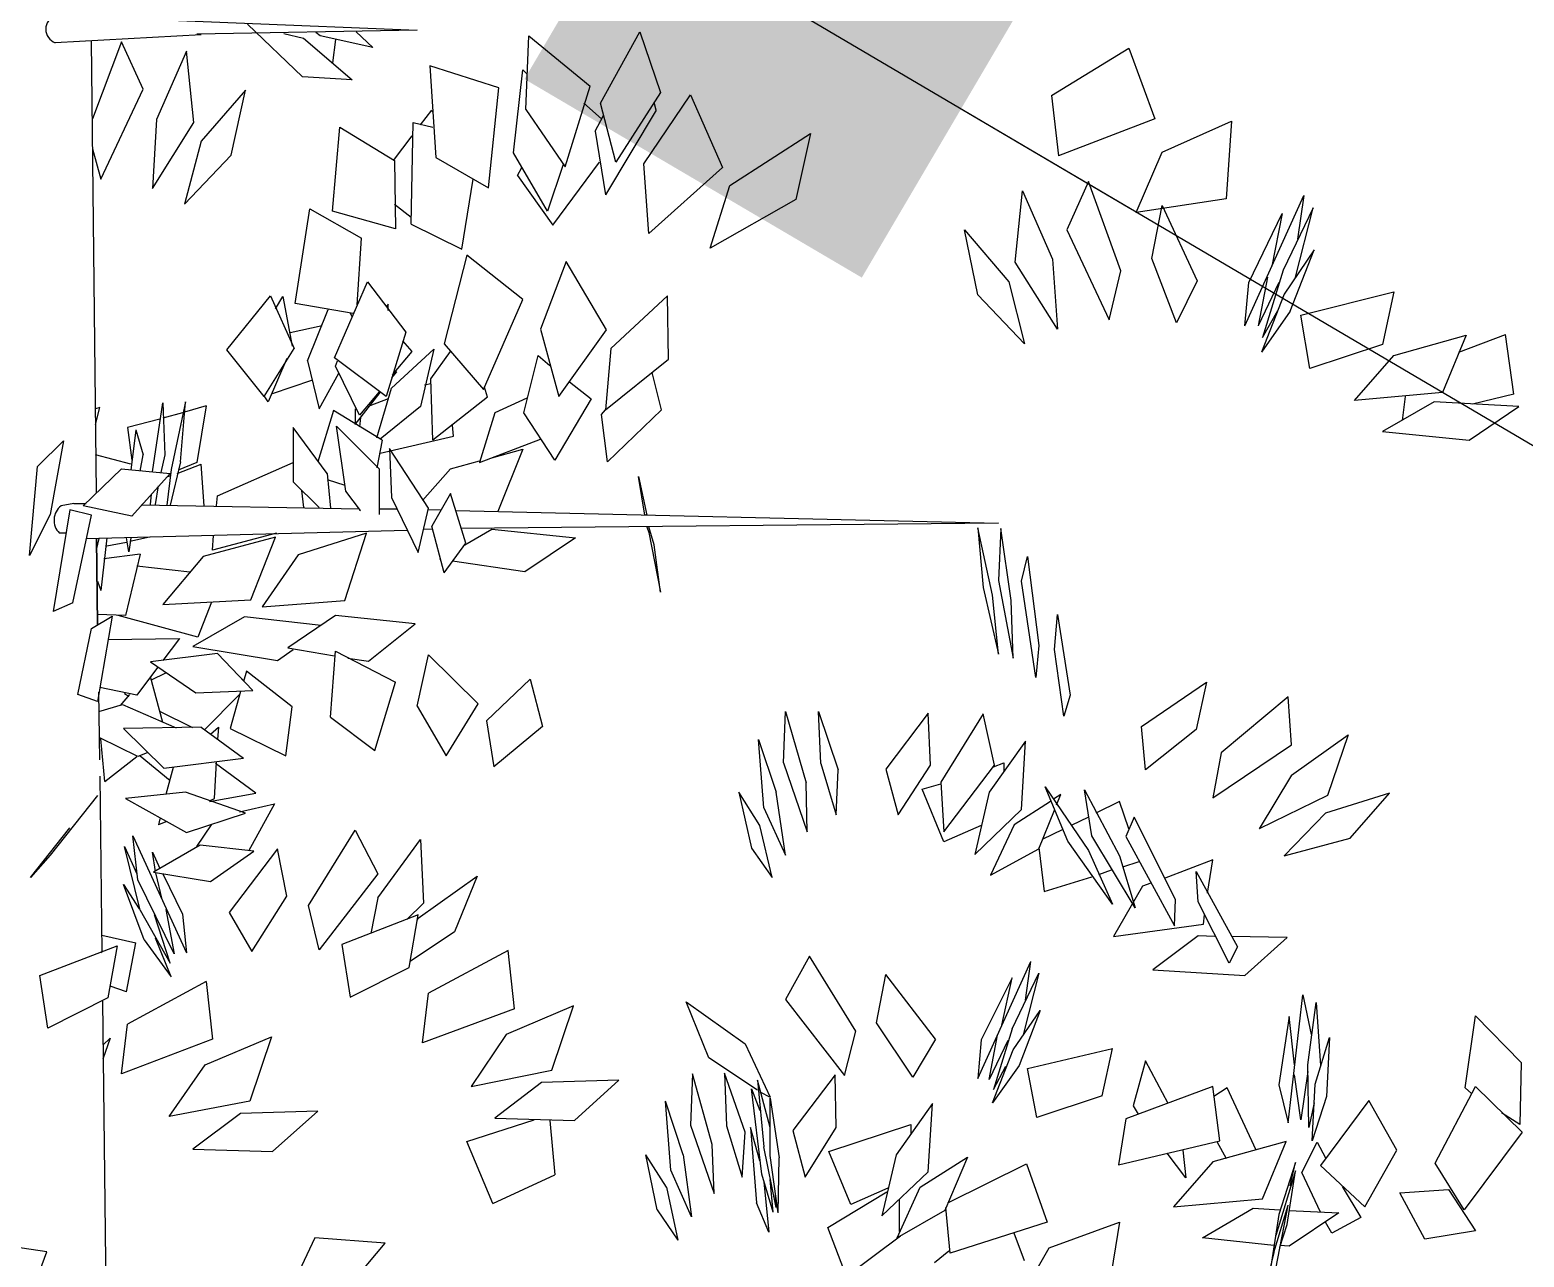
# Model space of a CAD drawing. Header units: millimetres. Extents: x 563079 to 571925, y 2063830 to 2067381.
# Drawn here: x 570873.05 to 570879.92, y 2066587.7 to 2066593.35 of the extents above; entities that cross this region are included whole.
import ezdxf

# ---------------------------------------------------------------- set-up
doc = ezdxf.new("R2010")
doc.units = ezdxf.units.MM
doc.header["$MEASUREMENT"] = 0
doc.layers.add('MC', color=7, linetype='Continuous')
doc.layers.add('SO', color=48, linetype='Continuous')
doc.styles.add('TIEUDE', font='', dxfattribs={"width": 0.8})
doc.styles.get('TIEUDE').set_extended_font_data('.VnAvantH')
doc.dimstyles.new('DIM3', dxfattribs={"dimscale": 1.2, "dimtxt": 1.2, "dimasz": 0.4, "dimexe": 0, "dimexo": 0, "dimgap": 0.3, "dimtad": 1, "dimzin": 0, "dimdsep": 46, "dimtxsty": 'TIEUDE', "dimblk1": 'BOXFILLED', "dimblk2": 'BOXFILLED', "dimsah": 1, "dimcen": 0.09, "dimdle": 0.8, "dimclrd": 9, "dimclre": 9, "dimclrt": 7, "dimadec": 1, "dimazin": 0, "dimtfac": 1, "dimtmove": 2, "dimatfit": 3, "dimldrblk": 'BOXFILLED', "dimfxl": 1, "dimtolj": 1, "dimtzin": 0, "dimarcsym": 0})

# ---------------------------------------------------------------- blocks, each defined once
blk = doc.blocks.new('fasfsfsdf')
at = {"color": 99, "linetype": 'ByBlock'}
for p, q in [((596094.3398, 2065627.3791), (596096.0048, 2065627.3113)), ((596095.0106, 2065627.2899), (596094.3398, 2065627.2543)), ((596096.0048, 2065627.3113), (596094.9915, 2065627.2935)), ((596095.4768, 2065627.0973), (596095.2246, 2065627.3399)), ((596095.3911, 2065627.2971), (596095.4815, 2065627.2757)), ((596095.4815, 2065627.2757), (596095.7051, 2065627.083)), ((596095.5576, 2065627.2864), (596095.5386, 2065627.3006)), ((596095.8003, 2065627.2328), (596095.5576, 2065627.2864)), ((596095.7241, 2065627.3042), (596095.8003, 2065627.2328)), ((596096.5043, 2065626.9474), (596096.5186, 2065627.2864)), ((596096.5186, 2065627.2864), (596096.7993, 2065627.0545)), ((596096.8468, 2065626.976), (596097.0276, 2065627.3042)), ((596097.0276, 2065627.3042), (596097.1227, 2065627.0259)), ((596094.5301, 2065625.1849), (596094.5063, 2065627.2614)), ((596094.6443, 2065627.2578), (596094.5111, 2065626.9046)), ((596094.7442, 2065627.0402), (596094.6443, 2065627.2578)), ((596094.944, 2065627.215), (596094.806, 2065626.901)), ((596094.9773, 2065626.8868), (596094.944, 2065627.215)), ((596095.629, 2065627.2685), (596095.6147, 2065627.1615)), ((596098.9209, 2065627.0116), (596099.2777, 2065627.2293)), ((596099.2777, 2065627.2293), (596099.3966, 2065626.9046)), ((596095.6147, 2065627.1615), (596095.61, 2065627.1615)), ((596096.3806, 2065627.0473), (596096.0619, 2065627.1472)), ((596096.0619, 2065627.1472), (596096.0904, 2065626.7262)), ((596095.7051, 2065627.083), (596095.4768, 2065627.0973)), ((596096.4472, 2065626.7476), (596096.49, 2065627.1294)), ((596096.49, 2065627.1294), (596096.5091, 2065627.1115)), ((596094.5491, 2065626.6263), (596094.7442, 2065627.0402)), ((596095.2151, 2065627.0366), (596095.0106, 2065626.8011)), ((596095.1485, 2065626.7369), (596095.2151, 2065627.0366)), ((596096.3331, 2065626.5871), (596096.3806, 2065627.0473)), ((596096.6851, 2065626.6834), (596096.7993, 2065627.0545)), ((596097.1227, 2065627.0259), (596096.9182, 2065626.7048)), ((596097.0466, 2065626.6977), (596097.2607, 2065627.0152)), ((596097.2607, 2065627.0152), (596097.4082, 2065626.6798)), ((596098.9209, 2065627.0116), (596098.9542, 2065626.7334)), ((596096.0191, 2065626.8761), (596096.0714, 2065626.9439)), ((596096.0714, 2065626.9439), (596096.0762, 2065626.9331)), ((596096.5043, 2065626.9474), (596096.6851, 2065626.6834)), ((596096.7707, 2065626.976), (596096.8516, 2065626.9046)), ((596096.9182, 2065626.7048), (596096.8468, 2065626.976)), ((596097.1037, 2065626.9439), (596096.8706, 2065626.555)), ((596097.1037, 2065626.9439), (596097.0942, 2065626.9795)), ((596094.806, 2065626.901), (596094.787, 2065626.5835)), ((596094.787, 2065626.5835), (596094.9773, 2065626.8868)), ((596095.6147, 2065626.48), (596095.648, 2065626.8654)), ((596095.648, 2065626.8654), (596095.9002, 2065626.7119)), ((596095.9763, 2065626.4194), (596095.9858, 2065626.8868)), ((596095.9858, 2065626.8868), (596096.0762, 2065626.8654)), ((596096.823, 2065626.8475), (596096.8611, 2065626.9189)), ((596099.3966, 2065626.9046), (596098.9542, 2065626.7334)), ((596099.4299, 2065626.7512), (596099.7487, 2065626.8939)), ((596099.7487, 2065626.8939), (596099.7249, 2065626.5371)), ((596095.0106, 2065626.8011), (596094.9345, 2065626.5121)), ((596095.8954, 2065626.7119), (596095.981, 2065626.8261)), ((596096.823, 2065626.8475), (596096.8706, 2065626.555)), ((596097.4415, 2065626.5978), (596097.8125, 2065626.8368)), ((596097.8125, 2065626.8368), (596097.7459, 2065626.5336)), ((596094.5111, 2065626.7655), (596094.5491, 2065626.6263)), ((596094.9345, 2065626.5121), (596095.1485, 2065626.7369)), ((596096.0904, 2065626.7262), (596096.3331, 2065626.5871)), ((596096.6042, 2065626.48), (596096.4472, 2065626.7476)), ((596099.311, 2065626.4729), (596099.4299, 2065626.7512)), ((596095.9002, 2065626.7119), (596095.9049, 2065626.398)), ((596096.4663, 2065626.6442), (596096.4853, 2065626.6798)), ((596096.6756, 2065626.6941), (596096.6042, 2065626.48)), ((596096.628, 2065626.4158), (596096.8421, 2065626.7048)), ((596097.0704, 2065626.3766), (596097.0466, 2065626.6977)), ((596097.4082, 2065626.6798), (596097.0704, 2065626.3766)), ((596096.2094, 2065626.3052), (596096.2617, 2065626.6263)), ((596096.4663, 2065626.6442), (596096.628, 2065626.4158)), ((596097.3511, 2065626.3088), (596097.4415, 2065626.5978)), ((596099.0922, 2065626.6156), (596098.9923, 2065626.3944)), ((596099.2397, 2065626.2053), (596099.0922, 2065626.6156)), ((596097.7459, 2065626.5336), (596097.3511, 2065626.3088)), ((596098.7544, 2065626.2446), (596098.7877, 2065626.5728)), ((596098.7877, 2065626.5728), (596098.9257, 2065626.2588)), ((596099.7249, 2065626.5371), (596099.311, 2065626.4729)), ((596099.8105, 2065625.952), (596100.0817, 2065626.5514)), ((596100.0817, 2065626.5514), (596100.0531, 2065626.3516)), ((596095.4435, 2065626.0555), (596095.5101, 2065626.4907)), ((596095.5101, 2065626.4907), (596095.7479, 2065626.3552)), ((596095.9049, 2065626.398), (596095.6147, 2065626.48)), ((596095.9002, 2065626.5121), (596095.9763, 2065626.4515)), ((596099.3824, 2065626.2624), (596099.4299, 2065626.505)), ((596099.4299, 2065626.505), (596099.5917, 2065626.1589)), ((596099.8295, 2065626.1518), (596099.9818, 2065626.4693)), ((596099.9818, 2065626.4693), (596099.9342, 2065626.2267)), ((596100.1245, 2065626.4943), (596099.9865, 2065626.2089)), ((596100.0436, 2065626.1768), (596100.1245, 2065626.4943)), ((596095.9763, 2065626.4194), (596096.2094, 2065626.3052)), ((596098.5213, 2065626.3944), (596098.7259, 2065626.1554)), ((596098.5832, 2065626.0947), (596098.5213, 2065626.3944)), ((596098.9923, 2065626.3944), (596099.1873, 2065625.9805)), ((596095.7289, 2065626.0483), (596095.7479, 2065626.3552)), ((596096.2332, 2065626.2767), (596096.1285, 2065625.8699)), ((596096.49, 2065626.0733), (596096.2332, 2065626.2767)), ((596096.6898, 2065626.2481), (596096.5709, 2065625.9377)), ((596096.8754, 2065625.9342), (596096.6898, 2065626.2481)), ((596098.9495, 2065625.9377), (596098.7544, 2065626.2446)), ((596098.9257, 2065626.2588), (596098.9495, 2065625.9377)), ((596099.4965, 2065625.9663), (596099.3824, 2065626.2624)), ((596100.1292, 2065626.3016), (596099.9913, 2065626.0983)), ((596100.0198, 2065626.0198), (596100.1292, 2065626.3016)), ((596099.1873, 2065625.9805), (596099.2397, 2065626.2053)), ((596099.9152, 2065626.1768), (596099.8723, 2065625.952)), ((596099.9865, 2065626.2089), (596099.8914, 2065625.8985)), ((596095.6242, 2065625.8057), (596095.7765, 2065626.1554)), ((596095.7765, 2065626.1554), (596095.9525, 2065625.9235)), ((596098.7259, 2065626.1554), (596098.7972, 2065625.8699)), ((596099.5917, 2065626.1589), (596099.4965, 2065625.9663)), ((596099.8105, 2065625.952), (596099.8295, 2065626.1518)), ((596099.9675, 2065626.1518), (596099.8723, 2065625.952)), ((596100.0674, 2065626.0019), (596100.4955, 2065626.109)), ((596100.4955, 2065626.109), (596100.4432, 2065625.8664)), ((596094.5206, 2065626.1054), (596094.5158, 2065626.1054)), ((596095.1295, 2065625.8414), (596095.3293, 2065626.0911)), ((596095.3293, 2065626.0911), (596095.4387, 2065625.8485)), ((596095.3531, 2065626.0305), (596095.3864, 2065626.0876)), ((596095.3864, 2065626.0876), (596095.4292, 2065625.8592)), ((596095.7099, 2065626.0091), (596095.4435, 2065626.0555)), ((596095.8716, 2065626.0519), (596095.8621, 2065626.0376)), ((596095.8716, 2065626.0234), (596095.8716, 2065626.0519)), ((596096.3093, 2065625.6594), (596096.49, 2065626.0733)), ((596097.156, 2065626.0911), (596096.8944, 2065625.8485)), ((596097.1608, 2065625.7986), (596097.156, 2065626.0911)), ((596098.5832, 2065626.0947), (596098.7972, 2065625.8699)), ((596099.9913, 2065626.0983), (596099.8866, 2065625.8307)), ((596095.5006, 2065625.7914), (596095.5957, 2065626.0269)), ((596095.7051, 2065625.9948), (596095.6956, 2065626.0126)), ((596100.0198, 2065626.0198), (596099.8866, 2065625.8307)), ((596099.8914, 2065625.8985), (596099.9627, 2065626.0234)), ((596100.1102, 2065625.7558), (596100.0674, 2065626.0019)), ((596095.5672, 2065625.952), (596095.4197, 2065625.9199)), ((596095.9525, 2065625.9235), (596095.8621, 2065625.6273)), ((596096.5709, 2065625.9377), (596096.6565, 2065625.6273)), ((596096.6565, 2065625.6273), (596096.8754, 2065625.9342)), ((596100.4955, 2065625.8164), (596100.8285, 2065625.9092)), ((596100.8285, 2065625.9092), (596100.7191, 2065625.6452)), ((596100.7952, 2065625.8307), (596101.0093, 2065625.9127)), ((596101.0474, 2065625.638), (596101.0093, 2065625.9127)), ((596095.3008, 2065625.6273), (596095.1295, 2065625.8414)), ((596095.3008, 2065625.6273), (596095.4387, 2065625.8485)), ((596095.8859, 2065625.6666), (596096.0809, 2065625.845)), ((596095.8906, 2065625.7272), (596095.981, 2065625.8343)), ((596095.981, 2065625.8343), (596095.9382, 2065625.8842)), ((596096.0809, 2065625.845), (596096.0191, 2065625.5809)), ((596096.0667, 2065625.7094), (596096.157, 2065625.8343)), ((596096.1285, 2065625.8699), (596096.3093, 2065625.6594)), ((596096.8944, 2065625.8485), (596096.8706, 2065625.5667)), ((596100.4432, 2065625.8664), (596100.1102, 2065625.7558)), ((596095.4054, 2065625.8021), (596095.3198, 2065625.6023)), ((596095.5006, 2065625.7914), (596095.5529, 2065625.5702)), ((596095.8621, 2065625.6273), (596095.6242, 2065625.8057)), ((596095.629, 2065625.7665), (596095.6385, 2065625.7914)), ((596095.7384, 2065625.5417), (596095.629, 2065625.7665)), ((596096.4948, 2065625.5524), (596096.5614, 2065625.8164)), ((596096.5614, 2065625.8164), (596096.6137, 2065625.77)), ((596096.8706, 2065625.5667), (596097.1608, 2065625.7986)), ((596100.3148, 2065625.6095), (596100.4955, 2065625.8164)), ((596095.3388, 2065625.6416), (596095.5196, 2065625.7022)), ((596095.5529, 2065625.5702), (596095.6433, 2065625.7344)), ((596095.9097, 2065625.7415), (596095.8859, 2065625.7129)), ((596095.9097, 2065625.7415), (596095.9049, 2065625.7451)), ((596096.0762, 2065625.4275), (596096.0667, 2065625.7094)), ((596096.7041, 2065625.6951), (596096.804, 2065625.6166)), ((596097.1275, 2065625.5667), (596097.0847, 2065625.7379)), ((596095.3198, 2065625.6023), (596095.3008, 2065625.6309)), ((596095.7194, 2065625.4989), (596095.8336, 2065625.6452)), ((596095.8288, 2065625.6487), (596095.7384, 2065625.5417)), ((596095.8193, 2065625.4382), (596095.8859, 2065625.6666)), ((596095.8336, 2065625.6452), (596095.8288, 2065625.6487)), ((596096.0381, 2065625.6808), (596096.0667, 2065625.688)), ((596096.3283, 2065625.6238), (596096.314, 2065625.6701)), ((596100.7191, 2065625.6452), (596100.3148, 2065625.6095)), ((596100.5479, 2065625.6273), (596100.5336, 2065625.5167)), ((596101.0474, 2065625.638), (596100.8571, 2065625.5916)), ((596094.5253, 2065625.4989), (596094.5444, 2065625.5774)), ((596094.5444, 2065625.5774), (596094.5253, 2065625.5702)), ((596094.787, 2065625.2812), (596094.8346, 2065625.5988)), ((596094.8346, 2065625.5988), (596094.8441, 2065625.3597)), ((596094.9392, 2065625.6023), (596094.8726, 2065625.2919)), ((596094.9154, 2065625.3276), (596094.9392, 2065625.6023)), ((596095.0344, 2065625.5845), (596094.9345, 2065625.556)), ((596095.0344, 2065625.5845), (596094.9915, 2065625.3241)), ((596095.6195, 2065625.5631), (596095.5481, 2065625.3276)), ((596095.8431, 2065625.4275), (596095.6195, 2065625.5631)), ((596095.7194, 2065625.5702), (596095.7194, 2065625.4989)), ((596095.8716, 2065625.6166), (596095.786, 2065625.5845)), ((596096.0191, 2065625.5809), (596095.8336, 2065625.4311)), ((596096.3283, 2065625.6238), (596096.0762, 2065625.4275)), ((596096.5091, 2065625.6202), (596096.3616, 2065625.5524)), ((596096.804, 2065625.6166), (596096.6375, 2065625.3348)), ((596096.8516, 2065625.5453), (596096.8706, 2065625.5667)), ((596097.1275, 2065625.5667), (596096.8801, 2065625.3276)), ((596100.6811, 2065625.6023), (596100.4432, 2065625.4668)), ((596101.0711, 2065625.5809), (596100.6811, 2065625.6023)), ((596100.8428, 2065625.4275), (596101.0711, 2065625.5809)), ((596094.8203, 2065625.5239), (596094.6728, 2065625.4846)), ((596094.9249, 2065625.5524), (596094.8346, 2065625.5274)), ((596095.6338, 2065625.4917), (596095.8288, 2065625.2955)), ((596095.6766, 2065625.192), (596095.6338, 2065625.4917)), ((596095.7432, 2065625.531), (596095.7384, 2065625.4882)), ((596096.1713, 2065625.4454), (596096.1666, 2065625.4953)), ((596096.3616, 2065625.5524), (596096.2902, 2065625.3241)), ((596096.6375, 2065625.3348), (596096.4948, 2065625.5524)), ((596096.8801, 2065625.3276), (596096.8516, 2065625.5453)), ((596094.259, 2065625.3062), (596094.3779, 2065625.424)), ((596094.3779, 2065625.424), (596094.316, 2065625.085)), ((596094.6728, 2065625.4846), (596094.6918, 2065625.3348)), ((596094.7109, 2065625.4739), (596094.6871, 2065625.2884)), ((596094.7109, 2065625.4739), (596094.7442, 2065625.3597)), ((596095.5909, 2065625.2741), (596095.434, 2065625.4846)), ((596095.434, 2065625.4846), (596095.434, 2065625.2349)), ((596095.8431, 2065625.4275), (596095.8193, 2065625.2991)), ((596095.8336, 2065625.3669), (596096.1713, 2065625.4454)), ((596096.2902, 2065625.3241), (596096.5709, 2065625.4311)), ((596100.4432, 2065625.4668), (596100.8428, 2065625.4275)), ((596094.6871, 2065625.3169), (596094.5253, 2065625.3597)), ((596094.7299, 2065625.2848), (596094.7442, 2065625.3597)), ((596094.8441, 2065625.3597), (596094.825, 2065625.2777)), ((596095.8764, 2065625.3883), (596095.8859, 2065625.1635)), ((596096.0571, 2065625.1136), (596095.8764, 2065625.3883)), ((596096.3473, 2065625.3455), (596096.49, 2065625.3847)), ((596096.49, 2065625.3847), (596096.3759, 2065625.0993)), ((596094.2209, 2065624.8959), (596094.259, 2065625.3062)), ((596094.4683, 2065625.1243), (596094.6443, 2065625.2955)), ((596094.6443, 2065625.2955), (596094.8679, 2065625.2741)), ((596094.8726, 2065625.2919), (596094.8536, 2065625.1278)), ((596094.9154, 2065625.3276), (596094.8679, 2065625.1278)), ((596094.9012, 2065625.2741), (596095.0106, 2065625.3169)), ((596094.9915, 2065625.3241), (596094.9059, 2065625.2884)), ((596095.0248, 2065625.1243), (596095.0106, 2065625.3169)), ((596095.0867, 2065625.1706), (596095.434, 2065625.3241)), ((596095.8288, 2065625.2955), (596095.8288, 2065625.085)), ((596096.0286, 2065625.1492), (596096.157, 2065625.2955)), ((596096.157, 2065625.2955), (596096.2902, 2065625.3312)), ((596094.8679, 2065625.2741), (596094.6918, 2065625.0779)), ((596094.8013, 2065625.1314), (596094.8155, 2065625.217)), ((596094.8679, 2065625.2634), (596094.8536, 2065625.2563)), ((596094.8631, 2065625.2741), (596094.8679, 2065625.2741)), ((596095.434, 2065625.2349), (596095.5529, 2065625.1171)), ((596095.5909, 2065625.2741), (596095.6052, 2065625.1136)), ((596095.5909, 2065625.2456), (596095.6718, 2065625.2206)), ((596097.0228, 2065625.2598), (596097.0609, 2065625.0814)), ((596097.0514, 2065625.0814), (596097.0228, 2065625.2598)), ((596094.7775, 2065625.1314), (596094.7822, 2065625.1778)), ((596095.0819, 2065625.1243), (596095.0867, 2065625.1706)), ((596095.472, 2065625.1956), (596095.4815, 2065625.1171)), ((596095.7432, 2065625.1028), (596095.6766, 2065625.192)), ((596095.8859, 2065625.1635), (596096.0096, 2065624.9102)), ((596096.157, 2065625.1813), (596096.0714, 2065625.0315)), ((596096.2284, 2065624.953), (596096.157, 2065625.1813)), ((596094.316, 2065625.085), (596094.2209, 2065624.8959)), ((596094.4064, 2065625.1064), (596094.3303, 2065624.639)), ((596094.4255, 2065625.135), (596094.3666, 2065625.1246)), ((596094.5063, 2065625.0814), (596094.4064, 2065625.1064)), ((596094.4207, 2065624.6783), (596094.5063, 2065625.0814)), ((596094.4255, 2065625.135), (596094.4825, 2065625.135)), ((596094.6918, 2065625.0779), (596094.4683, 2065625.1243)), ((596095.7384, 2065625.11), (596094.7347, 2065625.1278)), ((596094.7347, 2065625.1278), (596094.7347, 2065625.1243)), ((596095.7384, 2065625.1064), (596095.7432, 2065625.1028)), ((596095.9097, 2065625.11), (596095.8288, 2065625.11)), ((596095.912, 2065625.1099), (596095.9097, 2065625.11)), ((596096.0096, 2065624.9102), (596096.0571, 2065625.1136)), ((596096.1132, 2065625.1046), (596096.0554, 2065625.1061)), ((596096.1808, 2065625.1028), (596098.6783, 2065625.0458)), ((596097.0609, 2065625.0814), (596097.0514, 2065625.0814)), ((596094.4825, 2065624.9744), (596095.9572, 2065625.0137)), ((596095.959, 2065625.0137), (596095.9572, 2065625.0137)), ((596096.0753, 2065625.0171), (596096.0343, 2065625.0159)), ((596096.1285, 2065624.8174), (596096.0714, 2065625.0315)), ((596098.6783, 2065625.0458), (596096.2046, 2065625.0208)), ((596096.2236, 2065624.9459), (596096.3473, 2065625.0172)), ((596096.3473, 2065625.0172), (596096.7327, 2065624.978)), ((596097.0609, 2065625.0279), (596097.0704, 2065625.0029)), ((596097.0942, 2065624.9459), (596097.0704, 2065625.0279)), ((596098.5832, 2065625.0244), (596098.607, 2065624.7496)), ((596098.6498, 2065624.714), (596098.5832, 2065625.0244)), ((596098.6878, 2065625.0208), (596098.6783, 2065624.7817)), ((596098.7354, 2065624.689), (596098.6878, 2065625.0208)), ((596094.3874, 2065624.9994), (596094.3589, 2065624.9994)), ((596094.5349, 2065624.5784), (596094.5301, 2065624.9744)), ((596094.5301, 2065624.9744), (596094.5349, 2065624.5784)), ((596094.5396, 2065624.9744), (596094.5301, 2065624.928)), ((596094.5777, 2065624.978), (596094.5491, 2065624.7354)), ((596094.6681, 2065624.9566), (596094.5777, 2065624.9387)), ((596094.6776, 2065624.9138), (596094.6681, 2065624.978)), ((596094.6871, 2065624.978), (596094.6776, 2065624.9138)), ((596094.7727, 2065624.9815), (596094.6823, 2065624.9601)), ((596095.3531, 2065624.9815), (596095.0201, 2065624.8923)), ((596095.3578, 2065624.9994), (596095.0629, 2065624.9209)), ((596095.0629, 2065624.9209), (596095.0677, 2065624.9887)), ((596095.2389, 2065624.6925), (596095.3531, 2065624.9815)), ((596095.7717, 2065624.9994), (596095.4577, 2065624.8995)), ((596095.6718, 2065624.689), (596095.7717, 2065624.9994)), ((596096.1285, 2065624.8174), (596096.2284, 2065624.953)), ((596096.7327, 2065624.978), (596096.4996, 2065624.821)), ((596097.0704, 2065625.0029), (596097.1227, 2065624.7282)), ((596097.1227, 2065624.7282), (596097.0942, 2065624.9459)), ((596094.7299, 2065624.903), (596094.5634, 2065624.8816)), ((596094.7299, 2065624.903), (596094.6633, 2065624.6212)), ((596095.0201, 2065624.8923), (596094.8346, 2065624.6711)), ((596095.4577, 2065624.8995), (596095.2912, 2065624.6604)), ((596096.1095, 2065624.8781), (596096.1095, 2065624.8816)), ((596096.4996, 2065624.821), (596096.1666, 2065624.8709)), ((596098.783, 2065624.7782), (596098.8115, 2065624.8923)), ((596098.8115, 2065624.8923), (596098.8638, 2065624.482)), ((596094.7156, 2065624.8495), (596094.9582, 2065624.821)), ((596094.5349, 2065624.7782), (596094.5491, 2065624.7354)), ((596098.607, 2065624.7496), (596098.6783, 2065624.4428)), ((596098.6783, 2065624.7817), (596098.7449, 2065624.425)), ((596098.8496, 2065624.3358), (596098.783, 2065624.7782)), ((596094.4207, 2065624.6783), (596094.3303, 2065624.639)), ((596094.8346, 2065624.6711), (596095.2389, 2065624.6925)), ((596095.0581, 2065624.6818), (596094.9963, 2065624.5213)), ((596095.2912, 2065624.6604), (596095.6718, 2065624.689)), ((596098.6783, 2065624.4428), (596098.6498, 2065624.714)), ((596098.7449, 2065624.425), (596098.7354, 2065624.689)), ((596094.5063, 2065624.5605), (596094.6015, 2065624.6176)), ((596094.6633, 2065624.6212), (596094.5349, 2065624.6248)), ((596094.6015, 2065624.6176), (596094.5349, 2065624.2252)), ((596094.9963, 2065624.5213), (596094.63, 2065624.6212)), ((596095.2104, 2065624.6141), (596094.9725, 2065624.4785)), ((596095.5624, 2065624.5748), (596095.2104, 2065624.6141)), ((596095.629, 2065624.6212), (596095.4102, 2065624.4713)), ((596095.9953, 2065624.5819), (596095.629, 2065624.6212)), ((596098.9352, 2065624.4642), (596098.9495, 2065624.6248)), ((596098.9495, 2065624.6248), (596099.0066, 2065624.2537)), ((596094.4445, 2065624.2573), (596094.5063, 2065624.5605)), ((596094.5301, 2065624.5748), (596094.5349, 2065624.5784)), ((596095.7812, 2065624.4107), (596095.9953, 2065624.5819)), ((596094.5824, 2065624.5106), (596094.9107, 2065624.5142)), ((596094.9107, 2065624.5142), (596094.8346, 2065624.4143)), ((596094.9725, 2065624.4785), (596095.3626, 2065624.4143)), ((596095.3626, 2065624.4143), (596095.434, 2065624.4642)), ((596095.4102, 2065624.4713), (596095.6242, 2065624.4357)), ((596095.6052, 2065624.1538), (596095.629, 2065624.4571)), ((596095.629, 2065624.4571), (596095.9049, 2065624.3144)), ((596098.8638, 2065624.482), (596098.8496, 2065624.3358)), ((596098.978, 2065624.1574), (596098.9352, 2065624.4642)), ((596095.0867, 2065624.4464), (596094.7775, 2065624.4071)), ((596094.7775, 2065624.4071), (596094.9868, 2065624.2644)), ((596095.0867, 2065624.4464), (596095.2484, 2065624.2751)), ((596095.6861, 2065624.425), (596095.7812, 2065624.4107)), ((596096.0048, 2065624.2038), (596096.0571, 2065624.4392)), ((596096.2855, 2065624.2145), (596096.0571, 2065624.4392)), ((596094.8108, 2065624.3821), (596094.7156, 2065624.2537)), ((596094.8346, 2065624.1288), (596094.7775, 2065624.3393)), ((596094.7822, 2065624.3251), (596094.8488, 2065624.3572)), ((596095.1961, 2065624.3286), (596095.2056, 2065624.3251)), ((596095.2199, 2065624.3643), (596095.2056, 2065624.3179)), ((596095.4292, 2065624.2002), (596095.2199, 2065624.3643)), ((596096.3235, 2065624.136), (596096.5233, 2065624.3286)), ((596096.5233, 2065624.3286), (596096.5804, 2065624.111)), ((596094.5349, 2065624.2252), (596094.4445, 2065624.2573)), ((596094.5444, 2065623.9576), (596094.5396, 2065624.268)), ((596094.7156, 2065624.2537), (596094.5444, 2065624.2894)), ((596094.6395, 2065624.2073), (596094.6823, 2065624.2573)), ((596094.6633, 2065624.2644), (596094.6585, 2065624.2608)), ((596094.6585, 2065624.2608), (596094.6776, 2065624.2501)), ((596094.9868, 2065624.2644), (596095.2484, 2065624.2751)), ((596095.1866, 2065624.2573), (596095.0248, 2065624.0932)), ((596095.1913, 2065624.2715), (596095.1438, 2065624.1003)), ((596095.8098, 2065624.0004), (596095.9049, 2065624.3144)), ((596099.0066, 2065624.2537), (596098.978, 2065624.1574)), ((596099.3348, 2065624.111), (596099.6345, 2065624.3144)), ((596099.6345, 2065624.3144), (596099.5869, 2065624.0967)), ((596094.5396, 2065624.1788), (596094.649, 2065624.2109)), ((596094.649, 2065624.2109), (596094.8964, 2065624.1039)), ((596095.4007, 2065623.9754), (596095.4292, 2065624.2002)), ((596096.0048, 2065624.2038), (596096.138, 2065623.9754)), ((596096.138, 2065623.9754), (596096.2855, 2065624.2145)), ((596100.0103, 2065624.2466), (596099.7011, 2065623.9897)), ((596100.0246, 2065624.0254), (596100.0103, 2065624.2466)), ((596094.9725, 2065624.1039), (596094.8203, 2065624.1788)), ((596095.6052, 2065624.1538), (596095.8098, 2065624.0004)), ((596096.3235, 2065624.136), (596096.3568, 2065623.9255)), ((596097.6888, 2065623.9433), (596097.6983, 2065624.1788)), ((596097.6983, 2065624.1788), (596097.7935, 2065623.8505)), ((596097.8601, 2065623.9397), (596097.8506, 2065624.1788)), ((596097.8506, 2065624.1788), (596097.941, 2065623.9112)), ((596098.3548, 2065624.1716), (596098.1598, 2065623.9148)), ((596098.3643, 2065623.9326), (596098.3548, 2065624.1716)), ((596098.607, 2065624.1681), (596098.4119, 2065623.8541)), ((596098.6593, 2065623.9326), (596098.607, 2065624.1681)), ((596094.7204, 2065623.9718), (596094.5444, 2065624.0575)), ((596094.5682, 2065623.8577), (596094.5491, 2065624.0539)), ((596095.0106, 2065624.1074), (596094.6538, 2065624.1003)), ((596094.6538, 2065624.1003), (596094.8393, 2065623.9183)), ((596095.0106, 2065624.1074), (596095.2056, 2065623.9647)), ((596095.0534, 2065624.0753), (596095.0914, 2065624.1074)), ((596095.0914, 2065624.1074), (596095.0867, 2065624.0503)), ((596095.1438, 2065624.1003), (596095.4007, 2065623.9754)), ((596096.5804, 2065624.111), (596096.3568, 2065623.9255)), ((596097.5984, 2065623.7364), (596097.5747, 2065624.0503)), ((596097.5747, 2065624.0503), (596097.6555, 2065623.8077)), ((596099.3538, 2065623.9112), (596099.3348, 2065624.111)), ((596099.5869, 2065624.0967), (596099.3538, 2065623.9112)), ((596100.0246, 2065623.8862), (596100.2862, 2065624.0717)), ((596100.2862, 2065624.0717), (596100.1911, 2065623.7935)), ((596094.7632, 2065623.9897), (596094.7204, 2065623.9718)), ((596098.802, 2065624.0432), (596098.6355, 2065623.8077)), ((596098.783, 2065623.7292), (596098.802, 2065624.0432)), ((596099.663, 2065623.7827), (596100.0246, 2065624.0254)), ((596099.7011, 2065623.9897), (596099.663, 2065623.7827)), ((596094.5682, 2065623.8577), (596094.7156, 2065623.9718)), ((596094.7299, 2065623.9754), (596094.8679, 2065623.8612)), ((596094.8393, 2065623.9183), (596095.2056, 2065623.9647)), ((596094.8821, 2065623.9219), (596094.8488, 2065623.797)), ((596095.0724, 2065623.7792), (596095.0819, 2065623.9469)), ((596095.2627, 2065623.8042), (596095.0772, 2065623.9397)), ((596097.6888, 2065623.9433), (596097.7982, 2065623.6258)), ((596097.8601, 2065623.9397), (596097.9314, 2065623.7043)), ((596097.9314, 2065623.7043), (596097.941, 2065623.9112)), ((596098.1598, 2065623.9148), (596098.2169, 2065623.7043)), ((596098.2169, 2065623.7043), (596098.3643, 2065623.9326)), ((596098.4262, 2065623.6258), (596098.6593, 2065623.9326)), ((596098.6545, 2065623.9255), (596098.7021, 2065623.9433)), ((596098.7021, 2065623.9433), (596098.7021, 2065623.9041)), ((596094.5444, 2065623.8826), (596094.5539, 2065623.0727)), ((596097.7982, 2065623.6258), (596097.7935, 2065623.8505)), ((596098.3263, 2065623.822), (596098.4119, 2065623.847)), ((596098.4119, 2065623.8541), (596098.4262, 2065623.6258)), ((596100.0246, 2065623.8862), (596099.8771, 2065623.64)), ((596094.5349, 2065623.7935), (596094.316, 2065623.5187)), ((596094.9392, 2065623.8077), (596094.6633, 2065623.7792)), ((596094.6633, 2065623.7792), (596094.944, 2065623.6222)), ((596095.2151, 2065623.7114), (596094.9392, 2065623.8077)), ((596095.0486, 2065623.7649), (596095.2627, 2065623.8042)), ((596095.0486, 2065623.7685), (596095.0724, 2065623.7792)), ((596097.4843, 2065623.8077), (596097.5414, 2065623.5508)), ((596097.5794, 2065623.6543), (596097.4843, 2065623.8077)), ((596097.6983, 2065623.5187), (596097.6555, 2065623.8077)), ((596098.4262, 2065623.5794), (596098.3263, 2065623.822)), ((596098.6355, 2065623.8077), (596098.5689, 2065623.5223)), ((596098.997, 2065623.583), (596098.8924, 2065623.8327)), ((596098.8924, 2065623.8327), (596099.0922, 2065623.5401)), ((596098.9637, 2065623.797), (596098.9304, 2065623.7756)), ((596098.9447, 2065623.7506), (596098.9637, 2065623.797)), ((596099.1065, 2065623.6079), (596099.0732, 2065623.8184)), ((596099.0732, 2065623.8184), (596099.2349, 2065623.5152)), ((596100.1911, 2065623.7935), (596099.8771, 2065623.64)), ((596100.4765, 2065623.8042), (596100.1816, 2065623.7114)), ((596100.2957, 2065623.5972), (596100.4765, 2065623.8042)), ((596094.944, 2065623.6222), (596095.2151, 2065623.7114)), ((596095.1866, 2065623.7185), (596095.3483, 2065623.7542)), ((596095.3483, 2065623.7542), (596095.2294, 2065623.5366)), ((596097.5984, 2065623.7364), (596097.6983, 2065623.5187)), ((596098.5689, 2065623.5223), (596098.783, 2065623.7292)), ((596098.9162, 2065623.7649), (596098.7497, 2065623.6579)), ((596098.8638, 2065623.5473), (596098.9352, 2065623.7257)), ((596099.2349, 2065623.7649), (596099.1255, 2065623.7114)), ((596099.2777, 2065623.64), (596099.2349, 2065623.7649)), ((596100.1816, 2065623.7114), (596099.9913, 2065623.5152)), ((596094.2257, 2065623.4153), (596094.4064, 2065623.6436)), ((596094.8203, 2065623.6864), (596094.8155, 2065623.6579)), ((596094.8488, 2065623.6721), (596094.8155, 2065623.6579)), ((596094.9915, 2065623.558), (596095.0581, 2065623.6579)), ((596095.5053, 2065623.2868), (596095.7194, 2065623.6329)), ((596095.7194, 2065623.6329), (596095.824, 2065623.4331)), ((596097.6365, 2065623.4153), (596097.5794, 2065623.6543)), ((596098.5974, 2065623.6543), (596098.4262, 2065623.5794)), ((596098.7497, 2065623.6579), (596098.6403, 2065623.426)), ((596098.9733, 2065623.6365), (596098.8781, 2065623.5901)), ((596099.0922, 2065623.6936), (596099.0113, 2065623.6543)), ((596099.3015, 2065623.6936), (596099.2634, 2065623.6044)), ((596099.4918, 2065623.3154), (596099.3015, 2065623.6936)), ((596094.7204, 2065623.4046), (596094.6966, 2065623.6079)), ((596094.6966, 2065623.6079), (596094.944, 2065623.0692)), ((596095.0058, 2065623.5651), (596094.7917, 2065623.4402)), ((596095.2532, 2065623.5366), (596095.0058, 2065623.5651)), ((596095.824, 2065623.3225), (596096.0191, 2065623.5901)), ((596096.0191, 2065623.5901), (596096.0334, 2065623.2975)), ((596099.2016, 2065623.294), (596098.997, 2065623.583)), ((596099.3063, 2065623.2761), (596099.1065, 2065623.6079)), ((596099.2634, 2065623.6044), (596099.487, 2065623.1941)), ((596099.9913, 2065623.5152), (596100.2957, 2065623.5972)), ((596094.316, 2065623.5187), (596094.2257, 2065623.4153)), ((596094.7299, 2065623.2654), (596094.6585, 2065623.558)), ((596094.6585, 2065623.558), (596094.7156, 2065623.4331)), ((596094.787, 2065623.533), (596094.8203, 2065623.4581)), ((596094.8013, 2065623.4438), (596094.787, 2065623.533)), ((596095.0534, 2065623.3974), (596095.2532, 2065623.5366)), ((596095.3626, 2065623.5473), (596095.139, 2065623.2547)), ((596095.4054, 2065623.3296), (596095.3626, 2065623.5473)), ((596097.5414, 2065623.5508), (596097.6365, 2065623.4153)), ((596098.6403, 2065623.426), (596098.8638, 2065623.5473)), ((596098.8638, 2065623.5544), (596098.8876, 2065623.351)), ((596099.0922, 2065623.5401), (596099.2016, 2065623.294)), ((596099.2349, 2065623.5152), (596099.3063, 2065623.2761)), ((596099.663, 2065623.4973), (596099.4394, 2065623.4117)), ((596099.6392, 2065623.3439), (596099.663, 2065623.4973)), ((596094.7917, 2065623.4402), (596095.0534, 2065623.3974)), ((596094.8013, 2065623.4367), (596094.8298, 2065623.3154)), ((596094.8346, 2065623.4331), (596094.9249, 2065623.2476)), ((596095.824, 2065623.4331), (596095.5529, 2065623.0835)), ((596099.1398, 2065623.4295), (596099.1968, 2065623.4509)), ((596099.2492, 2065623.4652), (596099.3253, 2065623.4902)), ((596099.5964, 2065623.3047), (596099.5869, 2065623.4438)), ((596099.5869, 2065623.4438), (596099.7772, 2065623.0977)), ((596094.7489, 2065623.1298), (596094.6538, 2065623.3832)), ((596094.6538, 2065623.3832), (596094.7251, 2065623.2725)), ((596094.8869, 2065623.0656), (596094.7204, 2065623.4046)), ((596096.0096, 2065623.2297), (596096.2807, 2065623.4224)), ((596096.2807, 2065623.4224), (596096.1761, 2065623.1655)), ((596098.8876, 2065623.351), (596099.1065, 2065623.4188)), ((596099.3396, 2065623.376), (596099.2064, 2065623.1441)), ((596099.3776, 2065623.3903), (596099.3396, 2065623.376)), ((596095.2437, 2065623.0763), (596095.4054, 2065623.3296)), ((596095.824, 2065623.3225), (596095.7907, 2065623.1584)), ((596096.0334, 2065623.2975), (596095.9572, 2065623.2226)), ((596099.487, 2065623.1941), (596099.4918, 2065623.3154)), ((596099.7391, 2065623.0228), (596099.5964, 2065623.3047)), ((596094.7299, 2065623.2654), (596094.8679, 2065623.0228)), ((596094.8679, 2065623.0228), (596094.7965, 2065623.244)), ((596094.8488, 2065623.269), (596094.8869, 2065623.0656)), ((596094.9249, 2065623.2476), (596094.944, 2065623.0692)), ((596095.139, 2065623.2547), (596095.2437, 2065623.0763)), ((596095.5529, 2065623.0835), (596095.5053, 2065623.2868)), ((596096.0096, 2065623.244), (596095.6575, 2065623.1084)), ((596095.9668, 2065623.0014), (596096.0096, 2065623.244)), ((596096.0048, 2065623.219), (596096.0096, 2065623.2297)), ((596099.6202, 2065623.2012), (596099.625, 2065623.244)), ((596094.5539, 2065623.1512), (596094.7109, 2065623.1156)), ((596096.1761, 2065623.1655), (596095.9715, 2065623.0299)), ((596099.2064, 2065623.1441), (596099.6202, 2065623.2012)), ((596094.2685, 2065622.9657), (596094.6252, 2065623.1013)), ((596094.6252, 2065623.1013), (596094.5824, 2065622.8622)), ((596094.6681, 2065622.8908), (596094.7109, 2065623.1156)), ((596094.7489, 2065623.1298), (596094.8726, 2065622.9586)), ((596094.8726, 2065622.9586), (596094.8013, 2065623.137)), ((596095.6575, 2065623.1084), (596095.6956, 2065622.8658)), ((596099.5964, 2065623.1477), (596099.3871, 2065622.9907)), ((596099.6725, 2065623.1441), (596099.5964, 2065623.1477)), ((596099.7772, 2065623.0977), (596099.7391, 2065623.0228)), ((596100.0055, 2065623.1405), (596099.7487, 2065623.1441)), ((596099.8105, 2065622.9657), (596100.0055, 2065623.1405)), ((596094.5539, 2065623.0727), (596094.5491, 2065623.0692)), ((596096.4234, 2065623.0799), (596096.0571, 2065622.8837)), ((596096.452, 2065622.8123), (596096.4234, 2065623.0799)), ((596097.8078, 2065623.0549), (596097.6983, 2065622.8551)), ((596098.0218, 2065622.7088), (596097.8078, 2065623.0549)), ((596098.5832, 2065622.4912), (596098.8258, 2065623.0299)), ((596098.802, 2065622.8515), (596098.8258, 2065623.0299)), ((596094.3065, 2065622.7231), (596094.2685, 2065622.9657)), ((596095.6956, 2065622.8658), (596095.9668, 2065623.0014)), ((596098.117, 2065622.7481), (596098.1598, 2065622.9693)), ((596098.3881, 2065622.6732), (596098.1598, 2065622.9693)), ((596098.7402, 2065622.955), (596098.5974, 2065622.6696)), ((596098.6926, 2065622.7374), (596098.7402, 2065622.955)), ((596098.7402, 2065622.7195), (596098.8638, 2065622.9764)), ((596098.8638, 2065622.9764), (596098.7925, 2065622.6981)), ((596099.3871, 2065622.9907), (596099.8105, 2065622.9657)), ((596094.6681, 2065622.8908), (596094.5919, 2065622.9158)), ((596095.0344, 2065622.9372), (596094.6728, 2065622.7409)), ((596095.0344, 2065622.9372), (596095.0629, 2065622.6732)), ((596096.0286, 2065622.6553), (596096.0571, 2065622.8837)), ((596100.0103, 2065622.2878), (596100.0769, 2065622.8765)), ((596100.0769, 2065622.8765), (596100.115, 2065622.6946)), ((596094.5824, 2065622.8622), (596094.3065, 2065622.7231)), ((596094.649, 2065615.0915), (596094.5586, 2065622.848)), ((596096.452, 2065622.8123), (596096.0286, 2065622.6553)), ((596096.7231, 2065622.8266), (596096.4139, 2065622.6946)), ((596096.6232, 2065622.5304), (596096.7231, 2065622.8266)), ((596097.3463, 2065622.5875), (596097.2417, 2065622.8444)), ((596097.2417, 2065622.8444), (596097.5128, 2065622.6517)), ((596097.6983, 2065622.8551), (596097.9695, 2065622.5055)), ((596100.1007, 2065622.5554), (596100.1387, 2065622.8408)), ((596100.1387, 2065622.8408), (596100.1578, 2065622.5518)), ((596094.6443, 2065622.5126), (596094.6728, 2065622.7409)), ((596098.2835, 2065622.4983), (596098.117, 2065622.7481)), ((596098.7449, 2065622.6232), (596098.8686, 2065622.8052)), ((596098.8686, 2065622.8052), (596098.7735, 2065622.5518)), ((596100.0151, 2065622.7766), (596099.9675, 2065622.4626)), ((596100.0388, 2065622.5554), (596100.0151, 2065622.7766)), ((596100.8238, 2065622.4484), (596100.8713, 2065622.7802)), ((596100.8713, 2065622.7802), (596101.0807, 2065622.5661)), ((596094.5919, 2065622.6767), (596094.5586, 2065622.5804)), ((596094.5586, 2065622.6446), (596094.5919, 2065622.6767)), ((596095.0629, 2065622.6732), (596094.6443, 2065622.5126)), ((596095.0296, 2065622.5554), (596095.3341, 2065622.6839)), ((596095.3341, 2065622.6839), (596095.2342, 2065622.3877)), ((596096.4139, 2065622.6946), (596096.2522, 2065622.4555)), ((596097.9695, 2065622.5055), (596098.0218, 2065622.7088)), ((596098.3881, 2065622.6732), (596098.2835, 2065622.4983)), ((596098.6355, 2065622.4876), (596098.6736, 2065622.691)), ((596098.7402, 2065622.7195), (596098.6545, 2065622.4412)), ((596100.134, 2065622.4662), (596100.2006, 2065622.6803)), ((596100.2006, 2065622.6803), (596100.1863, 2065622.4091)), ((596097.5128, 2065622.6517), (596097.627, 2065622.4056)), ((596098.5974, 2065622.6696), (596098.5832, 2065622.4912)), ((596098.7211, 2065622.666), (596098.6355, 2065622.4876)), ((596098.6498, 2065622.3806), (596098.7449, 2065622.6232)), ((596098.8115, 2065622.5376), (596099.2016, 2065622.6303)), ((596099.154, 2065622.4127), (596099.2016, 2065622.6303)), ((596094.8631, 2065622.3164), (596095.0296, 2065622.5554)), ((596097.5699, 2065622.4377), (596097.3463, 2065622.5875)), ((596098.7735, 2065622.5518), (596098.6498, 2065622.3806)), ((596098.6545, 2065622.4412), (596098.7116, 2065622.5483)), ((596098.8543, 2065622.3128), (596098.8115, 2065622.5376)), ((596099.3538, 2065622.5733), (596099.2967, 2065622.3663)), ((596099.4585, 2065622.377), (596099.3538, 2065622.5733)), ((596100.1054, 2065622.2664), (596100.1007, 2065622.5554)), ((596101.0807, 2065622.5661), (596101.0759, 2065622.2807)), ((596096.2522, 2065622.4555), (596096.6232, 2065622.5304)), ((596096.5757, 2065622.4734), (596096.3616, 2065622.3092)), ((596096.9324, 2065622.4841), (596096.5757, 2065622.4734)), ((596096.7279, 2065622.2985), (596096.9324, 2065622.4841)), ((596097.2702, 2065622.5126), (596097.2607, 2065622.2771)), ((596097.3606, 2065622.1879), (596097.2702, 2065622.5126)), ((596097.4177, 2065622.5162), (596097.4272, 2065622.2736)), ((596097.5128, 2065622.245), (596097.4177, 2065622.5162)), ((596097.627, 2065622.2664), (596097.5699, 2065622.4841)), ((596097.5699, 2065622.4841), (596097.5984, 2065622.1772)), ((596097.9267, 2065622.509), (596097.7316, 2065622.2521)), ((596097.9314, 2065622.2664), (596097.9267, 2065622.509)), ((596100.0674, 2065622.3021), (596100.0388, 2065622.509)), ((596100.1007, 2065622.5233), (596100.0674, 2065622.3021)), ((596100.1197, 2065622.2058), (596100.134, 2065622.4662)), ((596097.5889, 2065622.0523), (596097.5414, 2065622.4448)), ((596097.5414, 2065622.4448), (596097.5794, 2065622.3449)), ((596097.5794, 2065622.4305), (596097.627, 2065622.4056)), ((596097.627, 2065622.138), (596097.627, 2065622.402)), ((596097.627, 2065622.402), (596097.6698, 2065622.1273)), ((596099.154, 2065622.4127), (596098.8543, 2065622.3128)), ((596099.663, 2065622.4555), (596099.2634, 2065622.3057)), ((596099.6963, 2065622.2058), (596099.663, 2065622.4555)), ((596099.7296, 2065622.4484), (596099.6678, 2065622.4091)), ((596099.8628, 2065622.163), (596099.7296, 2065622.4484)), ((596099.9675, 2065622.4626), (596100.0103, 2065622.2878)), ((596100.1863, 2065622.4091), (596100.1197, 2065622.2058)), ((596100.6858, 2065622.1023), (596100.8713, 2065622.4555)), ((596100.8238, 2065622.4484), (596100.8523, 2065622.4234)), ((596100.8713, 2065622.4555), (596101.0854, 2065622.245)), ((596095.2342, 2065622.3877), (596094.8631, 2065622.3164)), ((596095.1913, 2065622.3306), (596094.9725, 2065622.1665)), ((596095.5481, 2065622.3413), (596095.1913, 2065622.3306)), ((596095.3388, 2065622.1558), (596095.5481, 2065622.3413)), ((596097.2274, 2065622.1415), (596097.1465, 2065622.3877)), ((596097.1703, 2065622.0702), (596097.1465, 2065622.3877)), ((596098.3739, 2065622.377), (596098.2074, 2065622.1415)), ((596098.3548, 2065622.0631), (596098.3739, 2065622.377)), ((596099.2967, 2065622.3663), (596099.3205, 2065622.3271)), ((596100.1292, 2065622.3806), (596100.1054, 2065622.2664)), ((596100.3814, 2065622.3913), (596100.1578, 2065622.0916)), ((596100.5098, 2065622.163), (596100.3814, 2065622.3913)), ((596101.0759, 2065622.2807), (596100.9903, 2065622.3342)), ((596096.2332, 2065622.2022), (596096.5424, 2065622.3021)), ((596096.3616, 2065622.3092), (596096.7279, 2065622.2985)), ((596096.6137, 2065622.2985), (596096.6375, 2065622.0488)), ((596097.2607, 2065622.2771), (596097.3701, 2065621.9632)), ((596097.4272, 2065622.2736), (596097.4985, 2065622.0381)), ((596097.5794, 2065622.113), (596097.5366, 2065622.2664)), ((596097.5366, 2065622.2664), (596097.5651, 2065621.9203)), ((596097.7887, 2065622.0381), (596097.9314, 2065622.2664)), ((596097.8981, 2065622.1558), (596098.274, 2065622.2807)), ((596098.274, 2065622.2807), (596098.274, 2065622.2343)), ((596099.2634, 2065622.3057), (596099.2301, 2065622.0952)), ((596096.3521, 2065621.9168), (596096.2332, 2065622.2022)), ((596097.4985, 2065622.0381), (596097.5128, 2065622.245)), ((596097.7316, 2065622.2521), (596097.7887, 2065622.0381)), ((596099.2301, 2065622.0952), (596099.6963, 2065622.2058)), ((596100.0008, 2065622.2022), (596099.663, 2065622.1094)), ((596099.6821, 2065622.2022), (596099.7249, 2065622.1237)), ((596099.8914, 2065621.9382), (596100.0008, 2065622.2022)), ((596100.0721, 2065622.0595), (596100.1435, 2065622.1986)), ((596100.1435, 2065622.1986), (596100.1816, 2065622.1273)), ((596101.0854, 2065622.245), (596100.819, 2065621.8882)), ((596094.9725, 2065622.1665), (596095.3388, 2065622.1558)), ((596097.1085, 2065621.8882), (596097.0561, 2065622.1415)), ((596097.1513, 2065621.9917), (596097.0561, 2065622.1415)), ((596097.2274, 2065622.1415), (596097.2654, 2065621.8561)), ((596097.3701, 2065621.9632), (596097.3606, 2065622.1879)), ((596097.6555, 2065621.8989), (596097.5984, 2065622.1772)), ((596097.665, 2065621.874), (596097.627, 2065622.138)), ((596097.665, 2065621.874), (596097.6698, 2065622.1273)), ((596097.998, 2065621.9132), (596097.8981, 2065622.1558)), ((596098.2074, 2065622.1415), (596098.1408, 2065621.8597)), ((596098.3168, 2065621.9917), (596098.5356, 2065622.1308)), ((596098.5356, 2065622.1308), (596098.4309, 2065621.8847)), ((596099.5393, 2065622.0345), (596099.4537, 2065622.1487)), ((596099.5251, 2065622.163), (596099.5393, 2065622.0345)), ((596100.3623, 2065621.9025), (596100.5098, 2065622.163)), ((596097.2654, 2065621.8561), (596097.1703, 2065622.0702)), ((596097.6413, 2065621.8775), (596097.5889, 2065622.0523)), ((596098.1408, 2065621.8597), (596098.3548, 2065622.0631)), ((596098.4452, 2065621.9203), (596098.8068, 2065622.0987)), ((596098.8068, 2065622.0987), (596098.9019, 2065621.8311)), ((596099.663, 2065622.1094), (596099.4823, 2065621.9025)), ((596100.0436, 2065622.0666), (596099.9532, 2065621.7705)), ((596100.0436, 2065622.1059), (596099.9675, 2065621.8668)), ((596100.0055, 2065621.8204), (596100.0436, 2065622.0666)), ((596100.0198, 2065621.9988), (596100.0436, 2065622.1059)), ((596100.1578, 2065621.8775), (596100.0721, 2065622.0595)), ((596100.1578, 2065622.0916), (596100.3623, 2065621.9025)), ((596100.819, 2065621.8882), (596100.6858, 2065622.1023)), ((596096.3521, 2065621.9168), (596096.6375, 2065622.0488)), ((596097.1513, 2065621.9917), (596097.2036, 2065621.7491)), ((596097.5984, 2065622.0167), (596097.6222, 2065621.7848)), ((596097.6413, 2065621.8775), (596097.627, 2065622.0274)), ((596098.1693, 2065621.9881), (596097.998, 2065621.9132)), ((596098.2121, 2065621.7598), (596098.3168, 2065621.9917)), ((596100.2577, 2065621.9953), (596100.3433, 2065621.8525)), ((596097.6222, 2065621.7848), (596097.5651, 2065621.9203)), ((596097.6508, 2065621.956), (596097.6555, 2065621.8989)), ((596097.8934, 2065621.8062), (596098.1645, 2065621.9703)), ((596098.2216, 2065621.9346), (596098.2216, 2065621.7883)), ((596099.4823, 2065621.9025), (596099.8914, 2065621.9382)), ((596100.5241, 2065621.9667), (596100.7477, 2065621.981)), ((596100.6382, 2065621.7527), (596100.5241, 2065621.9667)), ((596100.7477, 2065621.981), (596100.8713, 2065621.7919)), ((596097.1085, 2065621.8882), (596097.2036, 2065621.7491)), ((596098.4309, 2065621.8847), (596098.2121, 2065621.7598)), ((596098.4547, 2065621.6884), (596098.4357, 2065621.8989)), ((596099.6155, 2065621.7598), (596099.8486, 2065621.8954)), ((596099.8486, 2065621.8954), (596099.9722, 2065621.8882)), ((596099.9675, 2065621.8668), (596099.9294, 2065621.6278)), ((596099.9437, 2065621.692), (596100.0103, 2065621.9096)), ((596099.9532, 2065621.6171), (596100.0103, 2065621.9096)), ((596100.0151, 2065621.8847), (596100.2434, 2065621.874)), ((596100.2434, 2065621.874), (596100.0151, 2065621.7205)), ((596100.3433, 2065621.8525), (596100.2101, 2065621.7812)), ((596097.979, 2065621.5814), (596097.8934, 2065621.8062)), ((596098.9019, 2065621.8311), (596098.4547, 2065621.6884)), ((596098.7972, 2065621.6528), (596098.7497, 2065621.7812)), ((596098.9114, 2065621.7134), (596099.2349, 2065621.8311)), ((596099.2349, 2065621.8311), (596099.1873, 2065621.5386)), ((596099.9722, 2065621.717), (596100.0055, 2065621.8204)), ((596100.2101, 2065621.7812), (596100.1816, 2065621.8311)), ((596100.8713, 2065621.7919), (596100.6382, 2065621.7527)), ((596094.3018, 2065621.6956), (596093.8831, 2065621.7562)), ((596095.5339, 2065621.7598), (596095.4244, 2065621.5279)), ((596095.8573, 2065621.7348), (596095.5339, 2065621.7598)), ((596095.6908, 2065621.535), (596095.8573, 2065621.7348)), ((596098.2264, 2065621.7669), (596097.979, 2065621.5814)), ((596098.2216, 2065621.7669), (596098.2264, 2065621.7669)), ((596098.7782, 2065621.4815), (596098.9114, 2065621.7134)), ((596099.9437, 2065621.7241), (596099.6155, 2065621.7598)), ((596100.0151, 2065621.7205), (596099.9722, 2065621.7241)), ((596094.2304, 2065621.5029), (596094.3018, 2065621.6956)), ((596098.3834, 2065621.6456), (596098.45, 2065621.6991)), ((596099.9437, 2065621.692), (596099.8486, 2065621.2995))]:
    blk.add_line(p, q, dxfattribs=at)
for centre, major_axis, start_param, end_param in [((596094.363, 2065627.3167), (0.0471, 0.0471), 1.140721, 3.571668), ((596094.4177, 2065625.0586), (-0.059, 0.059), -0.126275, 1.573524)]:
    blk.add_ellipse(centre, major_axis=major_axis, ratio=1, start_param=start_param, end_param=end_param, dxfattribs=at)
blk = doc.blocks.new('_BoxFilled')
at = {"color": 0, "linetype": 'ByBlock', "lineweight": -2}
blk.add_line((-0.5, 0), (-1, 0), dxfattribs=at)
at = {"color": 0, "linetype": 'ByBlock'}
blk.add_solid([(-0.5, 0.5), (0.5, 0.5), (-0.5, -0.5), (0.5, -0.5)], dxfattribs=at)

msp = doc.modelspace()

# ---------------------------------------------------------------- block references
at = {"layer": 'SO', "color": 4}
msp.add_blockref('fasfsfsdf', (-25221.17383, 966.03249), dxfattribs=at)

# ---------------------------------------------------------------- leaders
at = {"layer": 'MC', "color": 9}
msp.add_leader([(570876.55605, 2066593.43875), (570885.63303, 2066588.09809), (570896.82391, 2066588.09809)], dimstyle='DIM3', override={"dimasz": 1.5, "dimgap": 0.3, "dimtad": 0}, dxfattribs=at)

doc.saveas('drawing.dxf')
